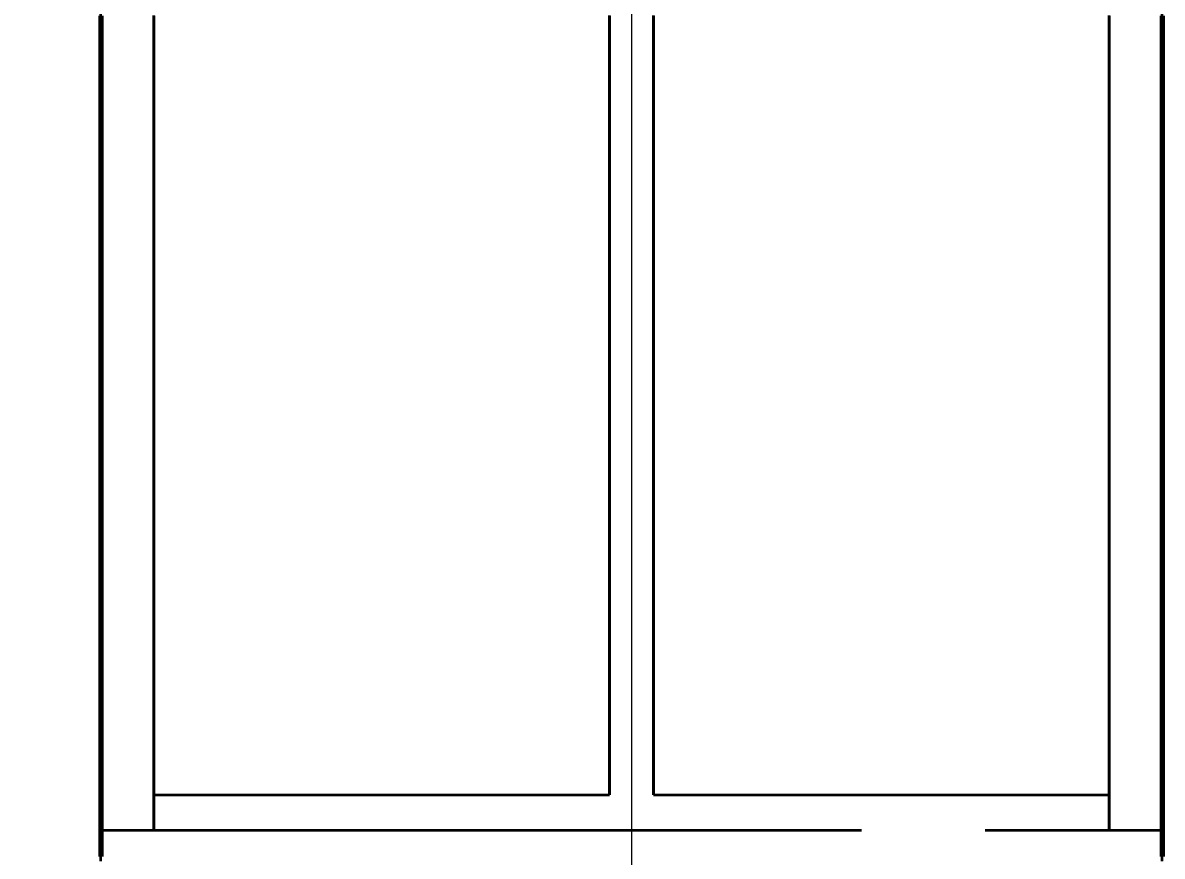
# Model space of a CAD drawing. Header units: millimetres. Extents: x 0 to 2382, y 0 to 420.
# Drawn here: x 179.16 to 185.6, y 107.25 to 111.96 of the extents above; entities that cross this region are included whole.
import ezdxf

# ---------------------------------------------------------------- set-up
doc = ezdxf.new("R2010")
doc.units = ezdxf.units.MM
doc.linetypes.add('IRAM-E-TRAZOS', pattern=[5, 4, -1])
for name, color, linetype, lineweight in [('01-VISIBLE', 7, 'CONTINUOUS', 70), ('02-OCULTA', 4, 'IRAM-E-TRAZOS', 35), ('04-COTA', 3, 'CONTINUOUS', 18)]:
    doc.layers.add(name, color=color, linetype=linetype, lineweight=lineweight)
doc.styles.add('ISO3098', font='isocpeur.ttf')
doc.dimstyles.new('FLAMA-IRAM', dxfattribs={"dimtxt": 3.5, "dimasz": 3.5, "dimexe": 2, "dimexo": 1.5, "dimgap": 1, "dimtad": 1, "dimdec": 1, "dimtxsty": 'ISO3098', "dimblk": 'IRAM_FLECHA', "dimblk1": 'IRAM_FLECHA', "dimblk2": 'IRAM_FLECHA', "dimcen": 2.5, "dimclrd": 256, "dimclre": 256, "dimclrt": 256, "dimazin": 3, "dimtfac": 1, "dimtmove": 0, "dimatfit": 3, "dimlwd": 18, "dimlwe": 18})

# ---------------------------------------------------------------- blocks, each defined once
blk = doc.blocks.new('IRAM_FLECHA')
blk.add_solid([(0, 0), (-1, 0.125), (-1, -0.125)])

msp = doc.modelspace()

# ---------------------------------------------------------------- linework, layer by layer
at = {"layer": '01-VISIBLE'}
for points in [[(179.6, 112), (179.6, 111.95), (179.6, 111.9), (179.6, 111.85), (179.6, 111.8), (179.6, 111.75), (179.6, 111.7), (179.6, 111.65), (179.6, 111.6), (179.6, 111.55), (179.6, 111.5), (179.6, 111.45), (179.6, 111.4), (179.6, 111.35), (179.6, 111.3), (179.6, 111.25), (179.6, 111.2), (179.6, 111.15), (179.6, 111.1), (179.6, 111.05), (179.6, 111), (179.6, 110.95), (179.6, 110.9), (179.6, 110.85), (179.6, 110.8), (179.6, 110.75), (179.6, 110.7), (179.6, 110.65), (179.6, 110.6), (179.6, 110.55), (179.6, 110.5), (179.6, 110.45), (179.6, 110.4), (179.6, 110.35), (179.6, 110.3), (179.6, 110.25), (179.6, 110.2), (179.6, 110.15), (179.6, 110.1), (179.6, 110.05), (179.6, 110), (179.6, 109.95), (179.6, 109.9), (179.6, 109.85), (179.6, 109.8), (179.6, 109.75), (179.6, 109.7), (179.6, 109.65), (179.6, 109.6), (179.6, 109.55), (179.6, 109.5), (179.6, 109.45), (179.6, 109.4), (179.6, 109.35), (179.6, 109.3), (179.6, 109.25), (179.6, 109.2), (179.6, 109.15), (179.6, 109.1), (179.6, 109.05), (179.6, 109), (179.6, 108.95), (179.6, 108.9), (179.6, 108.85), (179.6, 108.8), (179.6, 108.75), (179.6, 108.7), (179.6, 108.65), (179.6, 108.6), (179.6, 108.55), (179.6, 108.5), (179.6, 108.45), (179.6, 108.4), (179.6, 108.35), (179.6, 108.3), (179.6, 108.25), (179.6, 108.2), (179.6, 108.15), (179.6, 108.1), (179.6, 108.05), (179.6, 108), (179.6, 107.95), (179.6, 107.9), (179.6, 107.85), (179.6, 107.8), (179.6, 107.75), (179.6, 107.7), (179.6, 107.65), (179.6, 107.6), (179.6, 107.55), (179.6, 107.5), (179.6, 107.45), (179.6, 107.4), (179.6, 107.35), (179.6, 107.3), (179.6, 107.25)], [(185.6, 112), (185.6, 111.95), (185.6, 111.9), (185.6, 111.85), (185.6, 111.8), (185.6, 111.75), (185.6, 111.7), (185.6, 111.65), (185.6, 111.6), (185.6, 111.55), (185.6, 111.5), (185.6, 111.45), (185.6, 111.4), (185.6, 111.35), (185.6, 111.3), (185.6, 111.25), (185.6, 111.2), (185.6, 111.15), (185.6, 111.1), (185.6, 111.05), (185.6, 111), (185.6, 110.95), (185.6, 110.9), (185.6, 110.85), (185.6, 110.8), (185.6, 110.75), (185.6, 110.7), (185.6, 110.65), (185.6, 110.6), (185.6, 110.55), (185.6, 110.5), (185.6, 110.45), (185.6, 110.4), (185.6, 110.35), (185.6, 110.3), (185.6, 110.25), (185.6, 110.2), (185.6, 110.15), (185.6, 110.1), (185.6, 110.05), (185.6, 110), (185.6, 109.95), (185.6, 109.9), (185.6, 109.85), (185.6, 109.8), (185.6, 109.75), (185.6, 109.7), (185.6, 109.65), (185.6, 109.6), (185.6, 109.55), (185.6, 109.5), (185.6, 109.45), (185.6, 109.4), (185.6, 109.35), (185.6, 109.3), (185.6, 109.25), (185.6, 109.2), (185.6, 109.15), (185.6, 109.1), (185.6, 109.05), (185.6, 109), (185.6, 108.95), (185.6, 108.9), (185.6, 108.85), (185.6, 108.8), (185.6, 108.75), (185.6, 108.7), (185.6, 108.65), (185.6, 108.6), (185.6, 108.55), (185.6, 108.5), (185.6, 108.45), (185.6, 108.4), (185.6, 108.35), (185.6, 108.3), (185.6, 108.25), (185.6, 108.2), (185.6, 108.15), (185.6, 108.1), (185.6, 108.05), (185.6, 108), (185.6, 107.95), (185.6, 107.9), (185.6, 107.85), (185.6, 107.8), (185.6, 107.75), (185.6, 107.7), (185.6, 107.65), (185.6, 107.6), (185.6, 107.55), (185.6, 107.5), (185.6, 107.45), (185.6, 107.4), (185.6, 107.35), (185.6, 107.3), (185.6, 107.25)]]:
    msp.add_lwpolyline(points, dxfattribs=at)
at = {"layer": '02-OCULTA'}
for p, q in [((179.9, 107.6), (182.475, 107.6)), ((182.725, 107.6), (185.3, 107.6)), ((179.6, 107.4), (185.6, 107.4)), ((179.9, 107.4), (185.3, 107.4))]:
    msp.add_line(p, q, dxfattribs=at)
for points in [[(179.6, 107.225), (179.6, 107.3125), (179.6, 107.4), (179.6, 107.4875), (179.6, 107.575), (179.6, 107.6625), (179.6, 107.75), (179.6, 107.8375), (179.6, 107.925), (179.6, 108.0125), (179.6, 108.1), (179.6, 108.1875), (179.6, 108.275), (179.6, 108.3625), (179.6, 108.45), (179.6, 108.5375), (179.6, 108.625), (179.6, 108.7125), (179.6, 108.8), (179.6, 108.8875), (179.6, 108.975), (179.6, 109.0625), (179.6, 109.15), (179.6, 109.2375), (179.6, 109.325), (179.6, 109.4125), (179.6, 109.5), (179.6, 109.5875), (179.6, 109.675), (179.6, 109.7625), (179.6, 109.85), (179.6, 109.9375), (179.6, 110.025), (179.6, 110.1125), (179.6, 110.2), (179.6, 110.2875), (179.6, 110.375), (179.6, 110.4625), (179.6, 110.55), (179.6, 110.6375), (179.6, 110.725), (179.6, 110.8125), (179.6, 110.9), (179.6, 110.9875), (179.6, 111.075), (179.6, 111.1625), (179.6, 111.25), (179.6, 111.3375), (179.6, 111.425), (179.6, 111.5125), (179.6, 111.6), (179.6, 111.6875), (179.6, 111.775), (179.6, 111.8625), (179.6, 111.95), (179.6, 112.0375)], [(185.6, 107.225), (185.6, 107.3125), (185.6, 107.4), (185.6, 107.4875), (185.6, 107.575), (185.6, 107.6625), (185.6, 107.75), (185.6, 107.8375), (185.6, 107.925), (185.6, 108.0125), (185.6, 108.1), (185.6, 108.1875), (185.6, 108.275), (185.6, 108.3625), (185.6, 108.45), (185.6, 108.5375), (185.6, 108.625), (185.6, 108.7125), (185.6, 108.8), (185.6, 108.8875), (185.6, 108.975), (185.6, 109.0625), (185.6, 109.15), (185.6, 109.2375), (185.6, 109.325), (185.6, 109.4125), (185.6, 109.5), (185.6, 109.5875), (185.6, 109.675), (185.6, 109.7625), (185.6, 109.85), (185.6, 109.9375), (185.6, 110.025), (185.6, 110.1125), (185.6, 110.2), (185.6, 110.2875), (185.6, 110.375), (185.6, 110.4625), (185.6, 110.55), (185.6, 110.6375), (185.6, 110.725), (185.6, 110.8125), (185.6, 110.9), (185.6, 110.9875), (185.6, 111.075), (185.6, 111.1625), (185.6, 111.25), (185.6, 111.3375), (185.6, 111.425), (185.6, 111.5125), (185.6, 111.6), (185.6, 111.6875), (185.6, 111.775), (185.6, 111.8625), (185.6, 111.95), (185.6, 112.0375)], [(179.6, 112), (179.6, 111.95), (179.6, 111.9), (179.6, 111.85), (179.6, 111.8), (179.6, 111.75), (179.6, 111.7), (179.6, 111.65), (179.6, 111.6), (179.6, 111.55), (179.6, 111.5), (179.6, 111.45), (179.6, 111.4), (179.6, 111.35), (179.6, 111.3), (179.6, 111.25), (179.6, 111.2), (179.6, 111.15), (179.6, 111.1), (179.6, 111.05), (179.6, 111), (179.6, 110.95), (179.6, 110.9), (179.6, 110.85), (179.6, 110.8), (179.6, 110.75), (179.6, 110.7), (179.6, 110.65), (179.6, 110.6), (179.6, 110.55), (179.6, 110.5), (179.6, 110.45), (179.6, 110.4), (179.6, 110.35), (179.6, 110.3), (179.6, 110.25), (179.6, 110.2), (179.6, 110.15), (179.6, 110.1), (179.6, 110.05), (179.6, 110), (179.6, 109.95), (179.6, 109.9), (179.6, 109.85), (179.6, 109.8), (179.6, 109.75), (179.6, 109.7), (179.6, 109.65), (179.6, 109.6), (179.6, 109.55), (179.6, 109.5), (179.6, 109.45), (179.6, 109.4), (179.6, 109.35), (179.6, 109.3), (179.6, 109.25), (179.6, 109.2), (179.6, 109.15), (179.6, 109.1), (179.6, 109.05), (179.6, 109), (179.6, 108.95), (179.6, 108.9), (179.6, 108.85), (179.6, 108.8), (179.6, 108.75), (179.6, 108.7), (179.6, 108.65), (179.6, 108.6), (179.6, 108.55), (179.6, 108.5), (179.6, 108.45), (179.6, 108.4), (179.6, 108.35), (179.6, 108.3), (179.6, 108.25), (179.6, 108.2), (179.6, 108.15), (179.6, 108.1), (179.6, 108.05), (179.6, 108), (179.6, 107.95), (179.6, 107.9), (179.6, 107.85), (179.6, 107.8), (179.6, 107.75), (179.6, 107.7), (179.6, 107.65), (179.6, 107.6), (179.6, 107.55), (179.6, 107.5), (179.6, 107.45), (179.6, 107.4)], [(179.6, 107.4), (179.6, 107.463), (179.6, 107.526), (179.6, 107.589), (179.6, 107.652), (179.6, 107.715), (179.6, 107.778), (179.6, 107.841), (179.6, 107.904), (179.6, 107.967), (179.6, 108.03), (179.6, 108.093), (179.6, 108.156), (179.6, 108.219), (179.6, 108.282), (179.6, 108.345), (179.6, 108.408), (179.6, 108.471), (179.6, 108.534), (179.6, 108.597), (179.6, 108.66), (179.6, 108.723), (179.6, 108.786), (179.6, 108.849), (179.6, 108.912), (179.6, 108.975), (179.6, 109.038), (179.6, 109.101), (179.6, 109.164), (179.6, 109.227), (179.6, 109.29), (179.6, 109.353), (179.6, 109.416), (179.6, 109.479), (179.6, 109.542), (179.6, 109.605), (179.6, 109.668), (179.6, 109.731), (179.6, 109.794), (179.6, 109.857), (179.6, 109.92), (179.6, 109.983), (179.6, 110.046), (179.6, 110.109), (179.6, 110.172), (179.6, 110.235), (179.6, 110.298), (179.6, 110.361), (179.6, 110.424), (179.6, 110.487), (179.6, 110.55), (179.6, 110.613), (179.6, 110.676), (179.6, 110.739), (179.6, 110.802), (179.6, 110.865), (179.6, 110.928), (179.6, 110.991), (179.6, 111.054), (179.6, 111.117), (179.6, 111.18), (179.6, 111.243), (179.6, 111.306), (179.6, 111.369), (179.6, 111.432), (179.6, 111.495), (179.6, 111.558), (179.6, 111.621), (179.6, 111.684), (179.6, 111.747), (179.6, 111.81), (179.6, 111.873), (179.6, 111.936), (179.6, 111.999)], [(179.9, 107.6), (179.9, 107.662), (179.9, 107.724), (179.9, 107.786), (179.9, 107.848), (179.9, 107.91), (179.9, 107.972), (179.9, 108.034), (179.9, 108.096), (179.9, 108.158), (179.9, 108.22), (179.9, 108.282), (179.9, 108.344), (179.9, 108.406), (179.9, 108.468), (179.9, 108.53), (179.9, 108.592), (179.9, 108.654), (179.9, 108.716), (179.9, 108.778), (179.9, 108.84), (179.9, 108.902), (179.9, 108.964), (179.9, 109.026), (179.9, 109.088), (179.9, 109.15), (179.9, 109.212), (179.9, 109.274), (179.9, 109.336), (179.9, 109.398), (179.9, 109.46), (179.9, 109.522), (179.9, 109.584), (179.9, 109.646), (179.9, 109.708), (179.9, 109.77), (179.9, 109.832), (179.9, 109.894), (179.9, 109.956), (179.9, 110.018), (179.9, 110.08), (179.9, 110.142), (179.9, 110.204), (179.9, 110.266), (179.9, 110.328), (179.9, 110.39), (179.9, 110.452), (179.9, 110.514), (179.9, 110.576), (179.9, 110.638), (179.9, 110.7), (179.9, 110.762), (179.9, 110.824), (179.9, 110.886), (179.9, 110.948), (179.9, 111.01), (179.9, 111.072), (179.9, 111.134), (179.9, 111.196), (179.9, 111.258), (179.9, 111.32), (179.9, 111.382), (179.9, 111.444), (179.9, 111.506), (179.9, 111.568), (179.9, 111.63), (179.9, 111.692), (179.9, 111.754), (179.9, 111.816), (179.9, 111.878), (179.9, 111.94), (179.9, 112.002)], [(179.9, 112), (179.9, 111.95), (179.9, 111.9), (179.9, 111.85), (179.9, 111.8), (179.9, 111.75), (179.9, 111.7), (179.9, 111.65), (179.9, 111.6), (179.9, 111.55), (179.9, 111.5), (179.9, 111.45), (179.9, 111.4), (179.9, 111.35), (179.9, 111.3), (179.9, 111.25), (179.9, 111.2), (179.9, 111.15), (179.9, 111.1), (179.9, 111.05), (179.9, 111), (179.9, 110.95), (179.9, 110.9), (179.9, 110.85), (179.9, 110.8), (179.9, 110.75), (179.9, 110.7), (179.9, 110.65), (179.9, 110.6), (179.9, 110.55), (179.9, 110.5), (179.9, 110.45), (179.9, 110.4), (179.9, 110.35), (179.9, 110.3), (179.9, 110.25), (179.9, 110.2), (179.9, 110.15), (179.9, 110.1), (179.9, 110.05), (179.9, 110), (179.9, 109.95), (179.9, 109.9), (179.9, 109.85), (179.9, 109.8), (179.9, 109.75), (179.9, 109.7), (179.9, 109.65), (179.9, 109.6), (179.9, 109.55), (179.9, 109.5), (179.9, 109.45), (179.9, 109.4), (179.9, 109.35), (179.9, 109.3), (179.9, 109.25), (179.9, 109.2), (179.9, 109.15), (179.9, 109.1), (179.9, 109.05), (179.9, 109), (179.9, 108.95), (179.9, 108.9), (179.9, 108.85), (179.9, 108.8), (179.9, 108.75), (179.9, 108.7), (179.9, 108.65), (179.9, 108.6), (179.9, 108.55), (179.9, 108.5), (179.9, 108.45), (179.9, 108.4), (179.9, 108.35), (179.9, 108.3), (179.9, 108.25), (179.9, 108.2), (179.9, 108.15), (179.9, 108.1), (179.9, 108.05), (179.9, 108), (179.9, 107.95), (179.9, 107.9), (179.9, 107.85), (179.9, 107.8), (179.9, 107.75), (179.9, 107.7), (179.9, 107.65), (179.9, 107.6), (179.9, 107.55), (179.9, 107.5), (179.9, 107.45), (179.9, 107.4)], [(179.9, 112), (179.9, 111.95), (179.9, 111.9), (179.9, 111.85), (179.9, 111.8), (179.9, 111.75), (179.9, 111.7), (179.9, 111.65), (179.9, 111.6), (179.9, 111.55), (179.9, 111.5), (179.9, 111.45), (179.9, 111.4), (179.9, 111.35), (179.9, 111.3), (179.9, 111.25), (179.9, 111.2), (179.9, 111.15), (179.9, 111.1), (179.9, 111.05), (179.9, 111), (179.9, 110.95), (179.9, 110.9), (179.9, 110.85), (179.9, 110.8), (179.9, 110.75), (179.9, 110.7), (179.9, 110.65), (179.9, 110.6), (179.9, 110.55), (179.9, 110.5), (179.9, 110.45), (179.9, 110.4), (179.9, 110.35), (179.9, 110.3), (179.9, 110.25), (179.9, 110.2), (179.9, 110.15), (179.9, 110.1), (179.9, 110.05), (179.9, 110), (179.9, 109.95), (179.9, 109.9), (179.9, 109.85), (179.9, 109.8), (179.9, 109.75), (179.9, 109.7), (179.9, 109.65), (179.9, 109.6), (179.9, 109.55), (179.9, 109.5), (179.9, 109.45), (179.9, 109.4), (179.9, 109.35), (179.9, 109.3), (179.9, 109.25), (179.9, 109.2), (179.9, 109.15), (179.9, 109.1), (179.9, 109.05), (179.9, 109), (179.9, 108.95), (179.9, 108.9), (179.9, 108.85), (179.9, 108.8), (179.9, 108.75), (179.9, 108.7), (179.9, 108.65), (179.9, 108.6), (179.9, 108.55), (179.9, 108.5), (179.9, 108.45), (179.9, 108.4), (179.9, 108.35), (179.9, 108.3), (179.9, 108.25), (179.9, 108.2), (179.9, 108.15), (179.9, 108.1), (179.9, 108.05), (179.9, 108), (179.9, 107.95), (179.9, 107.9), (179.9, 107.85), (179.9, 107.8), (179.9, 107.75), (179.9, 107.7), (179.9, 107.65), (179.9, 107.6)], [(179.9, 107.4), (179.9, 107.463), (179.9, 107.526), (179.9, 107.589), (179.9, 107.652), (179.9, 107.715), (179.9, 107.778), (179.9, 107.841), (179.9, 107.904), (179.9, 107.967), (179.9, 108.03), (179.9, 108.093), (179.9, 108.156), (179.9, 108.219), (179.9, 108.282), (179.9, 108.345), (179.9, 108.408), (179.9, 108.471), (179.9, 108.534), (179.9, 108.597), (179.9, 108.66), (179.9, 108.723), (179.9, 108.786), (179.9, 108.849), (179.9, 108.912), (179.9, 108.975), (179.9, 109.038), (179.9, 109.101), (179.9, 109.164), (179.9, 109.227), (179.9, 109.29), (179.9, 109.353), (179.9, 109.416), (179.9, 109.479), (179.9, 109.542), (179.9, 109.605), (179.9, 109.668), (179.9, 109.731), (179.9, 109.794), (179.9, 109.857), (179.9, 109.92), (179.9, 109.983), (179.9, 110.046), (179.9, 110.109), (179.9, 110.172), (179.9, 110.235), (179.9, 110.298), (179.9, 110.361), (179.9, 110.424), (179.9, 110.487), (179.9, 110.55), (179.9, 110.613), (179.9, 110.676), (179.9, 110.739), (179.9, 110.802), (179.9, 110.865), (179.9, 110.928), (179.9, 110.991), (179.9, 111.054), (179.9, 111.117), (179.9, 111.18), (179.9, 111.243), (179.9, 111.306), (179.9, 111.369), (179.9, 111.432), (179.9, 111.495), (179.9, 111.558), (179.9, 111.621), (179.9, 111.684), (179.9, 111.747), (179.9, 111.81), (179.9, 111.873), (179.9, 111.936), (179.9, 111.999)], [(182.475, 107.6), (182.475, 107.662), (182.475, 107.724), (182.475, 107.786), (182.475, 107.848), (182.475, 107.91), (182.475, 107.972), (182.475, 108.034), (182.475, 108.096), (182.475, 108.158), (182.475, 108.22), (182.475, 108.282), (182.475, 108.344), (182.475, 108.406), (182.475, 108.468), (182.475, 108.53), (182.475, 108.592), (182.475, 108.654), (182.475, 108.716), (182.475, 108.778), (182.475, 108.84), (182.475, 108.902), (182.475, 108.964), (182.475, 109.026), (182.475, 109.088), (182.475, 109.15), (182.475, 109.212), (182.475, 109.274), (182.475, 109.336), (182.475, 109.398), (182.475, 109.46), (182.475, 109.522), (182.475, 109.584), (182.475, 109.646), (182.475, 109.708), (182.475, 109.77), (182.475, 109.832), (182.475, 109.894), (182.475, 109.956), (182.475, 110.018), (182.475, 110.08), (182.475, 110.142), (182.475, 110.204), (182.475, 110.266), (182.475, 110.328), (182.475, 110.39), (182.475, 110.452), (182.475, 110.514), (182.475, 110.576), (182.475, 110.638), (182.475, 110.7), (182.475, 110.762), (182.475, 110.824), (182.475, 110.886), (182.475, 110.948), (182.475, 111.01), (182.475, 111.072), (182.475, 111.134), (182.475, 111.196), (182.475, 111.258), (182.475, 111.32), (182.475, 111.382), (182.475, 111.444), (182.475, 111.506), (182.475, 111.568), (182.475, 111.63), (182.475, 111.692), (182.475, 111.754), (182.475, 111.816), (182.475, 111.878), (182.475, 111.94), (182.475, 112.002)], [(182.475, 112), (182.475, 111.95), (182.475, 111.9), (182.475, 111.85), (182.475, 111.8), (182.475, 111.75), (182.475, 111.7), (182.475, 111.65), (182.475, 111.6), (182.475, 111.55), (182.475, 111.5), (182.475, 111.45), (182.475, 111.4), (182.475, 111.35), (182.475, 111.3), (182.475, 111.25), (182.475, 111.2), (182.475, 111.15), (182.475, 111.1), (182.475, 111.05), (182.475, 111), (182.475, 110.95), (182.475, 110.9), (182.475, 110.85), (182.475, 110.8), (182.475, 110.75), (182.475, 110.7), (182.475, 110.65), (182.475, 110.6), (182.475, 110.55), (182.475, 110.5), (182.475, 110.45), (182.475, 110.4), (182.475, 110.35), (182.475, 110.3), (182.475, 110.25), (182.475, 110.2), (182.475, 110.15), (182.475, 110.1), (182.475, 110.05), (182.475, 110), (182.475, 109.95), (182.475, 109.9), (182.475, 109.85), (182.475, 109.8), (182.475, 109.75), (182.475, 109.7), (182.475, 109.65), (182.475, 109.6), (182.475, 109.55), (182.475, 109.5), (182.475, 109.45), (182.475, 109.4), (182.475, 109.35), (182.475, 109.3), (182.475, 109.25), (182.475, 109.2), (182.475, 109.15), (182.475, 109.1), (182.475, 109.05), (182.475, 109), (182.475, 108.95), (182.475, 108.9), (182.475, 108.85), (182.475, 108.8), (182.475, 108.75), (182.475, 108.7), (182.475, 108.65), (182.475, 108.6), (182.475, 108.55), (182.475, 108.5), (182.475, 108.45), (182.475, 108.4), (182.475, 108.35), (182.475, 108.3), (182.475, 108.25), (182.475, 108.2), (182.475, 108.15), (182.475, 108.1), (182.475, 108.05), (182.475, 108), (182.475, 107.95), (182.475, 107.9), (182.475, 107.85), (182.475, 107.8), (182.475, 107.75), (182.475, 107.7), (182.475, 107.65), (182.475, 107.6)], [(182.725, 107.6), (182.725, 107.662), (182.725, 107.724), (182.725, 107.786), (182.725, 107.848), (182.725, 107.91), (182.725, 107.972), (182.725, 108.034), (182.725, 108.096), (182.725, 108.158), (182.725, 108.22), (182.725, 108.282), (182.725, 108.344), (182.725, 108.406), (182.725, 108.468), (182.725, 108.53), (182.725, 108.592), (182.725, 108.654), (182.725, 108.716), (182.725, 108.778), (182.725, 108.84), (182.725, 108.902), (182.725, 108.964), (182.725, 109.026), (182.725, 109.088), (182.725, 109.15), (182.725, 109.212), (182.725, 109.274), (182.725, 109.336), (182.725, 109.398), (182.725, 109.46), (182.725, 109.522), (182.725, 109.584), (182.725, 109.646), (182.725, 109.708), (182.725, 109.77), (182.725, 109.832), (182.725, 109.894), (182.725, 109.956), (182.725, 110.018), (182.725, 110.08), (182.725, 110.142), (182.725, 110.204), (182.725, 110.266), (182.725, 110.328), (182.725, 110.39), (182.725, 110.452), (182.725, 110.514), (182.725, 110.576), (182.725, 110.638), (182.725, 110.7), (182.725, 110.762), (182.725, 110.824), (182.725, 110.886), (182.725, 110.948), (182.725, 111.01), (182.725, 111.072), (182.725, 111.134), (182.725, 111.196), (182.725, 111.258), (182.725, 111.32), (182.725, 111.382), (182.725, 111.444), (182.725, 111.506), (182.725, 111.568), (182.725, 111.63), (182.725, 111.692), (182.725, 111.754), (182.725, 111.816), (182.725, 111.878), (182.725, 111.94), (182.725, 112.002)], [(182.725, 112), (182.725, 111.95), (182.725, 111.9), (182.725, 111.85), (182.725, 111.8), (182.725, 111.75), (182.725, 111.7), (182.725, 111.65), (182.725, 111.6), (182.725, 111.55), (182.725, 111.5), (182.725, 111.45), (182.725, 111.4), (182.725, 111.35), (182.725, 111.3), (182.725, 111.25), (182.725, 111.2), (182.725, 111.15), (182.725, 111.1), (182.725, 111.05), (182.725, 111), (182.725, 110.95), (182.725, 110.9), (182.725, 110.85), (182.725, 110.8), (182.725, 110.75), (182.725, 110.7), (182.725, 110.65), (182.725, 110.6), (182.725, 110.55), (182.725, 110.5), (182.725, 110.45), (182.725, 110.4), (182.725, 110.35), (182.725, 110.3), (182.725, 110.25), (182.725, 110.2), (182.725, 110.15), (182.725, 110.1), (182.725, 110.05), (182.725, 110), (182.725, 109.95), (182.725, 109.9), (182.725, 109.85), (182.725, 109.8), (182.725, 109.75), (182.725, 109.7), (182.725, 109.65), (182.725, 109.6), (182.725, 109.55), (182.725, 109.5), (182.725, 109.45), (182.725, 109.4), (182.725, 109.35), (182.725, 109.3), (182.725, 109.25), (182.725, 109.2), (182.725, 109.15), (182.725, 109.1), (182.725, 109.05), (182.725, 109), (182.725, 108.95), (182.725, 108.9), (182.725, 108.85), (182.725, 108.8), (182.725, 108.75), (182.725, 108.7), (182.725, 108.65), (182.725, 108.6), (182.725, 108.55), (182.725, 108.5), (182.725, 108.45), (182.725, 108.4), (182.725, 108.35), (182.725, 108.3), (182.725, 108.25), (182.725, 108.2), (182.725, 108.15), (182.725, 108.1), (182.725, 108.05), (182.725, 108), (182.725, 107.95), (182.725, 107.9), (182.725, 107.85), (182.725, 107.8), (182.725, 107.75), (182.725, 107.7), (182.725, 107.65), (182.725, 107.6)], [(185.3, 107.6), (185.3, 107.662), (185.3, 107.724), (185.3, 107.786), (185.3, 107.848), (185.3, 107.91), (185.3, 107.972), (185.3, 108.034), (185.3, 108.096), (185.3, 108.158), (185.3, 108.22), (185.3, 108.282), (185.3, 108.344), (185.3, 108.406), (185.3, 108.468), (185.3, 108.53), (185.3, 108.592), (185.3, 108.654), (185.3, 108.716), (185.3, 108.778), (185.3, 108.84), (185.3, 108.902), (185.3, 108.964), (185.3, 109.026), (185.3, 109.088), (185.3, 109.15), (185.3, 109.212), (185.3, 109.274), (185.3, 109.336), (185.3, 109.398), (185.3, 109.46), (185.3, 109.522), (185.3, 109.584), (185.3, 109.646), (185.3, 109.708), (185.3, 109.77), (185.3, 109.832), (185.3, 109.894), (185.3, 109.956), (185.3, 110.018), (185.3, 110.08), (185.3, 110.142), (185.3, 110.204), (185.3, 110.266), (185.3, 110.328), (185.3, 110.39), (185.3, 110.452), (185.3, 110.514), (185.3, 110.576), (185.3, 110.638), (185.3, 110.7), (185.3, 110.762), (185.3, 110.824), (185.3, 110.886), (185.3, 110.948), (185.3, 111.01), (185.3, 111.072), (185.3, 111.134), (185.3, 111.196), (185.3, 111.258), (185.3, 111.32), (185.3, 111.382), (185.3, 111.444), (185.3, 111.506), (185.3, 111.568), (185.3, 111.63), (185.3, 111.692), (185.3, 111.754), (185.3, 111.816), (185.3, 111.878), (185.3, 111.94), (185.3, 112.002)], [(185.3, 112), (185.3, 111.95), (185.3, 111.9), (185.3, 111.85), (185.3, 111.8), (185.3, 111.75), (185.3, 111.7), (185.3, 111.65), (185.3, 111.6), (185.3, 111.55), (185.3, 111.5), (185.3, 111.45), (185.3, 111.4), (185.3, 111.35), (185.3, 111.3), (185.3, 111.25), (185.3, 111.2), (185.3, 111.15), (185.3, 111.1), (185.3, 111.05), (185.3, 111), (185.3, 110.95), (185.3, 110.9), (185.3, 110.85), (185.3, 110.8), (185.3, 110.75), (185.3, 110.7), (185.3, 110.65), (185.3, 110.6), (185.3, 110.55), (185.3, 110.5), (185.3, 110.45), (185.3, 110.4), (185.3, 110.35), (185.3, 110.3), (185.3, 110.25), (185.3, 110.2), (185.3, 110.15), (185.3, 110.1), (185.3, 110.05), (185.3, 110), (185.3, 109.95), (185.3, 109.9), (185.3, 109.85), (185.3, 109.8), (185.3, 109.75), (185.3, 109.7), (185.3, 109.65), (185.3, 109.6), (185.3, 109.55), (185.3, 109.5), (185.3, 109.45), (185.3, 109.4), (185.3, 109.35), (185.3, 109.3), (185.3, 109.25), (185.3, 109.2), (185.3, 109.15), (185.3, 109.1), (185.3, 109.05), (185.3, 109), (185.3, 108.95), (185.3, 108.9), (185.3, 108.85), (185.3, 108.8), (185.3, 108.75), (185.3, 108.7), (185.3, 108.65), (185.3, 108.6), (185.3, 108.55), (185.3, 108.5), (185.3, 108.45), (185.3, 108.4), (185.3, 108.35), (185.3, 108.3), (185.3, 108.25), (185.3, 108.2), (185.3, 108.15), (185.3, 108.1), (185.3, 108.05), (185.3, 108), (185.3, 107.95), (185.3, 107.9), (185.3, 107.85), (185.3, 107.8), (185.3, 107.75), (185.3, 107.7), (185.3, 107.65), (185.3, 107.6), (185.3, 107.55), (185.3, 107.5), (185.3, 107.45), (185.3, 107.4)], [(185.3, 112), (185.3, 111.95), (185.3, 111.9), (185.3, 111.85), (185.3, 111.8), (185.3, 111.75), (185.3, 111.7), (185.3, 111.65), (185.3, 111.6), (185.3, 111.55), (185.3, 111.5), (185.3, 111.45), (185.3, 111.4), (185.3, 111.35), (185.3, 111.3), (185.3, 111.25), (185.3, 111.2), (185.3, 111.15), (185.3, 111.1), (185.3, 111.05), (185.3, 111), (185.3, 110.95), (185.3, 110.9), (185.3, 110.85), (185.3, 110.8), (185.3, 110.75), (185.3, 110.7), (185.3, 110.65), (185.3, 110.6), (185.3, 110.55), (185.3, 110.5), (185.3, 110.45), (185.3, 110.4), (185.3, 110.35), (185.3, 110.3), (185.3, 110.25), (185.3, 110.2), (185.3, 110.15), (185.3, 110.1), (185.3, 110.05), (185.3, 110), (185.3, 109.95), (185.3, 109.9), (185.3, 109.85), (185.3, 109.8), (185.3, 109.75), (185.3, 109.7), (185.3, 109.65), (185.3, 109.6), (185.3, 109.55), (185.3, 109.5), (185.3, 109.45), (185.3, 109.4), (185.3, 109.35), (185.3, 109.3), (185.3, 109.25), (185.3, 109.2), (185.3, 109.15), (185.3, 109.1), (185.3, 109.05), (185.3, 109), (185.3, 108.95), (185.3, 108.9), (185.3, 108.85), (185.3, 108.8), (185.3, 108.75), (185.3, 108.7), (185.3, 108.65), (185.3, 108.6), (185.3, 108.55), (185.3, 108.5), (185.3, 108.45), (185.3, 108.4), (185.3, 108.35), (185.3, 108.3), (185.3, 108.25), (185.3, 108.2), (185.3, 108.15), (185.3, 108.1), (185.3, 108.05), (185.3, 108), (185.3, 107.95), (185.3, 107.9), (185.3, 107.85), (185.3, 107.8), (185.3, 107.75), (185.3, 107.7), (185.3, 107.65), (185.3, 107.6)], [(185.3, 107.4), (185.3, 107.463), (185.3, 107.526), (185.3, 107.589), (185.3, 107.652), (185.3, 107.715), (185.3, 107.778), (185.3, 107.841), (185.3, 107.904), (185.3, 107.967), (185.3, 108.03), (185.3, 108.093), (185.3, 108.156), (185.3, 108.219), (185.3, 108.282), (185.3, 108.345), (185.3, 108.408), (185.3, 108.471), (185.3, 108.534), (185.3, 108.597), (185.3, 108.66), (185.3, 108.723), (185.3, 108.786), (185.3, 108.849), (185.3, 108.912), (185.3, 108.975), (185.3, 109.038), (185.3, 109.101), (185.3, 109.164), (185.3, 109.227), (185.3, 109.29), (185.3, 109.353), (185.3, 109.416), (185.3, 109.479), (185.3, 109.542), (185.3, 109.605), (185.3, 109.668), (185.3, 109.731), (185.3, 109.794), (185.3, 109.857), (185.3, 109.92), (185.3, 109.983), (185.3, 110.046), (185.3, 110.109), (185.3, 110.172), (185.3, 110.235), (185.3, 110.298), (185.3, 110.361), (185.3, 110.424), (185.3, 110.487), (185.3, 110.55), (185.3, 110.613), (185.3, 110.676), (185.3, 110.739), (185.3, 110.802), (185.3, 110.865), (185.3, 110.928), (185.3, 110.991), (185.3, 111.054), (185.3, 111.117), (185.3, 111.18), (185.3, 111.243), (185.3, 111.306), (185.3, 111.369), (185.3, 111.432), (185.3, 111.495), (185.3, 111.558), (185.3, 111.621), (185.3, 111.684), (185.3, 111.747), (185.3, 111.81), (185.3, 111.873), (185.3, 111.936), (185.3, 111.999)], [(185.6, 112), (185.6, 111.95), (185.6, 111.9), (185.6, 111.85), (185.6, 111.8), (185.6, 111.75), (185.6, 111.7), (185.6, 111.65), (185.6, 111.6), (185.6, 111.55), (185.6, 111.5), (185.6, 111.45), (185.6, 111.4), (185.6, 111.35), (185.6, 111.3), (185.6, 111.25), (185.6, 111.2), (185.6, 111.15), (185.6, 111.1), (185.6, 111.05), (185.6, 111), (185.6, 110.95), (185.6, 110.9), (185.6, 110.85), (185.6, 110.8), (185.6, 110.75), (185.6, 110.7), (185.6, 110.65), (185.6, 110.6), (185.6, 110.55), (185.6, 110.5), (185.6, 110.45), (185.6, 110.4), (185.6, 110.35), (185.6, 110.3), (185.6, 110.25), (185.6, 110.2), (185.6, 110.15), (185.6, 110.1), (185.6, 110.05), (185.6, 110), (185.6, 109.95), (185.6, 109.9), (185.6, 109.85), (185.6, 109.8), (185.6, 109.75), (185.6, 109.7), (185.6, 109.65), (185.6, 109.6), (185.6, 109.55), (185.6, 109.5), (185.6, 109.45), (185.6, 109.4), (185.6, 109.35), (185.6, 109.3), (185.6, 109.25), (185.6, 109.2), (185.6, 109.15), (185.6, 109.1), (185.6, 109.05), (185.6, 109), (185.6, 108.95), (185.6, 108.9), (185.6, 108.85), (185.6, 108.8), (185.6, 108.75), (185.6, 108.7), (185.6, 108.65), (185.6, 108.6), (185.6, 108.55), (185.6, 108.5), (185.6, 108.45), (185.6, 108.4), (185.6, 108.35), (185.6, 108.3), (185.6, 108.25), (185.6, 108.2), (185.6, 108.15), (185.6, 108.1), (185.6, 108.05), (185.6, 108), (185.6, 107.95), (185.6, 107.9), (185.6, 107.85), (185.6, 107.8), (185.6, 107.75), (185.6, 107.7), (185.6, 107.65), (185.6, 107.6), (185.6, 107.55), (185.6, 107.5), (185.6, 107.45), (185.6, 107.4)], [(185.6, 107.4), (185.6, 107.463), (185.6, 107.526), (185.6, 107.589), (185.6, 107.652), (185.6, 107.715), (185.6, 107.778), (185.6, 107.841), (185.6, 107.904), (185.6, 107.967), (185.6, 108.03), (185.6, 108.093), (185.6, 108.156), (185.6, 108.219), (185.6, 108.282), (185.6, 108.345), (185.6, 108.408), (185.6, 108.471), (185.6, 108.534), (185.6, 108.597), (185.6, 108.66), (185.6, 108.723), (185.6, 108.786), (185.6, 108.849), (185.6, 108.912), (185.6, 108.975), (185.6, 109.038), (185.6, 109.101), (185.6, 109.164), (185.6, 109.227), (185.6, 109.29), (185.6, 109.353), (185.6, 109.416), (185.6, 109.479), (185.6, 109.542), (185.6, 109.605), (185.6, 109.668), (185.6, 109.731), (185.6, 109.794), (185.6, 109.857), (185.6, 109.92), (185.6, 109.983), (185.6, 110.046), (185.6, 110.109), (185.6, 110.172), (185.6, 110.235), (185.6, 110.298), (185.6, 110.361), (185.6, 110.424), (185.6, 110.487), (185.6, 110.55), (185.6, 110.613), (185.6, 110.676), (185.6, 110.739), (185.6, 110.802), (185.6, 110.865), (185.6, 110.928), (185.6, 110.991), (185.6, 111.054), (185.6, 111.117), (185.6, 111.18), (185.6, 111.243), (185.6, 111.306), (185.6, 111.369), (185.6, 111.432), (185.6, 111.495), (185.6, 111.558), (185.6, 111.621), (185.6, 111.684), (185.6, 111.747), (185.6, 111.81), (185.6, 111.873), (185.6, 111.936), (185.6, 111.999)]]:
    msp.add_lwpolyline(points, dxfattribs=at)

# ---------------------------------------------------------------- dimensions: what is measured, and where the dimension line sits
at = {"layer": '04-COTA'}
msp.add_linear_dim(base=(136.4, 83.5), p1=(136.4, 120), p2=(182.6, 120), dimstyle='FLAMA-IRAM', override={"dimlfac": 10, "dimpost": 'trocha <>'}, dxfattribs=at).render()

doc.saveas('drawing.dxf')
